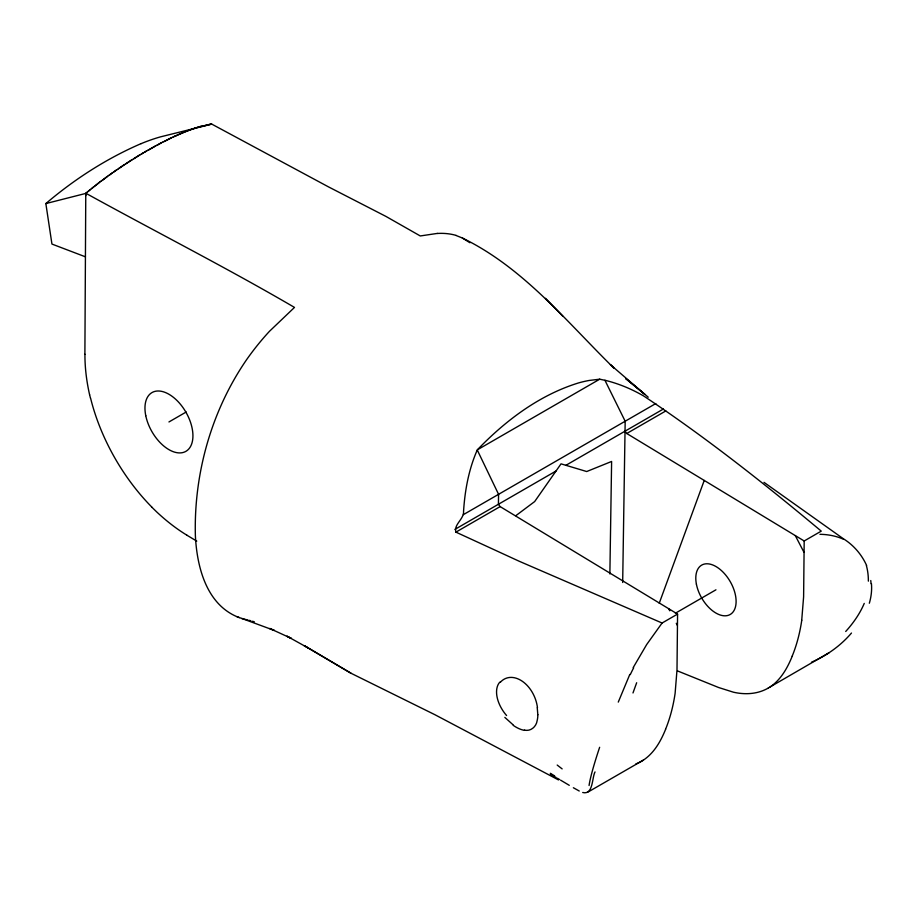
<?xml version="1.0" encoding="UTF-8"?>
<svg xmlns="http://www.w3.org/2000/svg" width="917" height="917" viewBox="0 0 917 917"><rect width="100%" height="100%" fill="white"/><g stroke="black" fill="none" stroke-linecap="round" stroke-linejoin="round"><path stroke-width="1.38" d="M84.891 354.249L85.762 195.39M85.843 195.55L85.877 193.395L90.451 189.395M609.874 573.95L611.616 461.457L586.708 471.533L561.032 463.853L534.657 501.576L515.847 515.675M622.677 582.49L625.176 421.224L604.945 380.314L599.718 379.191L589.092 380.475A187.469 106.303 -59.1 0 0 578.616 382.905C539.356 394.952 505.347 420.697 477.298 449.869L599.718 379.191M477.253 449.972L498.573 494.32L498.412 504.27L500.132 506.597L677.571 614.081L676.998 669.903L675.118 693.309A251.017 144.932 60 0 1 665.582 729.221M604.945 380.257A174.184 141.344 70.9 0 1 643.78 396.052C705.597 437.203 764.251 483.477 821.254 531.126L804.186 540.984L803.613 596.807L801.722 620.213M677.571 614.081L662.085 623.021L519.263 561.273L455.909 532.135C453.422 524.535 464.323 518.999 463.578 511.101C464.896 490.446 468.702 469.722 476.966 450.648M595.03 771.931C591.878 777.857 593.299 795.211 582.696 792.494M659.243 603.237L704.233 480.439M618.276 702.101L629.796 674.442M665.627 729.267C661.123 740.351 655.082 751.401 645.35 758.737A115.313 66.574 60 0 1 641.602 761.202A119.611 69.062 60 0 1 635.905 763.895M792.242 656.171C787.737 667.255 781.697 678.305 771.965 685.641A115.313 66.574 60 0 1 768.205 688.105M633.177 667.622L646.657 644.571L662.085 623.021M851.48 633.039C840.648 645.694 826.779 655.621 811.511 662.212M85.43 256.817L51.937 244.06L45.85 203.574C74.495 179.193 106.532 158.561 141.092 143.625M86.966 192.261L85.797 193.223C155.237 231.52 226.029 267.432 294.495 307.413L269.495 331.278A163.455 92.686 -59.1 0 0 246.845 359.326C211.472 410.518 193.716 473.676 195.378 535.746C196.949 567.119 206.531 605.38 239.337 617.645M88.124 191.481L93.958 186.575M91.62 188.627L99.815 182.025M95.127 185.842L100.996 181.13M100.985 181.314L107.576 176.236M102.165 180.431L112.195 172.923M109.112 175.307L116.814 169.691M113.731 172.018L124.529 164.487M118.35 168.808L132.254 159.524M126.065 163.662L139.98 154.767M133.802 158.733L143.075 152.933M141.527 154.033L146.17 151.133M144.622 152.211L155.374 145.975M769.993 687.016L829.071 652.744M168.946 421.958L186.208 411.997M463.372 514.643L655.815 403.537M454.924 529.384L556.034 471.006M565.904 465.309L663.415 409.005M455.909 532.135L500.132 506.597M625.027 431.173L626.747 433.5L665.822 410.942M675.382 613.232L715.948 589.803M588.106 792.001L643.379 760.113M147.717 150.422L161.266 142.823M156.841 145.356L162.745 142.055M162.733 142.238L171.571 137.676M164.212 141.482L173.038 136.977M173.038 137.16L174.505 136.301M200.571 126.672L210.165 124.254M202.038 126.088L200.571 126.489A247.063 140.095 -59.1 0 0 174.494 136.553M202.405 126.168L211.552 124.001L328.458 186.862L385.851 216.366L420.273 235.956L437.375 233.411M211.632 124.173L160.544 136.851A259.752 175.342 -70.3 0 0 141.092 143.66M45.85 203.574L85.877 193.395M210.36 124.391L211.552 124.185M524.444 730.07C530.611 731.697 536.307 726.677 537.133 720.705A27.923 14.489 70.2 0 0 537.878 714.698M248.049 620.11L241.767 618.482M249.332 620.351L250.857 620.798M252.473 621.256L254.307 621.783M456.07 235.486L462.351 238.007L469.928 242.741M236.976 616.694L274.321 630.438L269.724 628.466L291.319 638.392L286.941 636.169L308.353 648.055M677.732 671.003L718.607 687.509L733.428 692.197A114.155 65.909 60 0 0 740.615 693.39A119.611 69.062 60 0 0 768.205 688.094M351.073 673.284L304.226 645.614L351.073 673.284L434.91 714.71L558.499 779.931M579.246 791.016L573.366 787.737M462.351 238.007C523.469 267.672 566.339 321.431 613.771 367.969L610.39 364.679L648.227 397.21M552.745 775.53L553.891 776.206M555.037 776.882L556.183 777.547M559.508 779.507L557.307 778.212M550.418 774.154L551.587 774.842M560.574 780.138L569.274 785.319M186.93 535.241L196.754 541.11M626.747 433.5L804.186 540.984M843.789 539.013C853.773 545.34 861.808 554.705 866.611 565.491M843.182 538.634L763.999 482.342M513.348 725.06L504.843 717.392M151.981 507.342L156.818 512.041A157.403 90.875 60 0 0 186.93 535.207M545.523 298.312L562.82 316.227M795.303 535.608L803.98 552.286M668.688 608.705L669.777 610.791M676.288 623.296L677.365 625.383M89.637 394.791L90.416 398.047M537.259 707.798L537.809 714.641M870.772 580.53L871.058 583.682M437.352 233.468A140.748 79.813 -59.1 0 1 456.116 235.405M89.602 394.78A157.827 91.127 60 0 1 84.937 354.271M152.004 507.273A144.943 83.688 60 0 1 90.565 398.081M801.767 620.247A251.017 144.932 60 0 1 792.196 656.125M864.25 603.397A122.958 74.552 -20.7 0 1 845.703 631.481M871.425 583.59A118.041 72.535 -18.4 0 1 869.339 603.237M500.373 682.259A28.553 19.738 67.8 0 1 522.335 681.274A28.553 19.738 67.8 0 1 537.477 707.832M524.558 730.356A28.358 14.729 51.1 0 1 513.314 725.404M506.585 715.535A28.06 17.033 52.4 0 1 499.054 683.062A28.714 20.369 54.3 0 1 500.155 681.961M174.494 136.369A247.063 140.095 -59.1 0 1 200.582 126.397M554.659 775.92A99.162 0.997 31.6 0 1 550.292 773.283M562.144 768.893A138.387 13.87 43.9 0 1 557.204 765.053M589.081 785.502A121.594 9.869 -67.8 0 1 599.638 747.286M632.982 692.965A143.889 5.342 -69.9 0 1 636.662 682.741M630.277 674.603A155.489 100.87 -59.1 0 1 633.647 667.817M819.947 534.313A164.132 91.631 -56.3 0 1 843.617 539.299M866.393 565.571A140.53 86.611 -24.3 0 1 868.365 581.149M644.708 394.276L625.761 378.606L644.708 394.276M145.769 415.688A33.918 19.578 60 0 0 185.864 451.359A33.918 19.578 60 0 0 175.204 398.838A33.918 19.578 60 0 0 145.769 415.688M696.393 584.118A28.496 16.449 60 0 0 729.932 614.631A28.496 16.449 60 0 0 721.53 570.661A28.496 16.449 60 0 0 696.393 584.118"/></g></svg>
